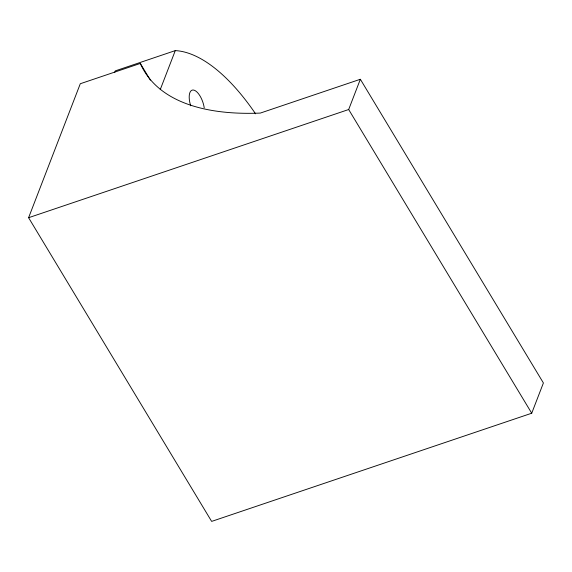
<?xml version="1.0" encoding="UTF-8"?>
<svg xmlns="http://www.w3.org/2000/svg" width="572" height="572" viewBox="0 0 572 572"><rect width="100%" height="100%" fill="white"/><g stroke="black" fill="none" stroke-linecap="round" stroke-linejoin="round"><path stroke-width="0.86" d="M28.6 217.703L80.294 83.734L140.312 63.449A385.499 159.288 -31.1 0 0 260.332 113.077L360.353 79.272L543.4 382.968L531.724 413.22L211.647 521.399L28.6 217.703L348.677 109.524L360.353 79.272M114.636 72.544L115.279 70.885L175.289 50.601A194.695 83.305 71.3 0 1 255.555 113.814M160.217 89.661L175.289 50.601M348.677 109.524L531.724 413.22M140.312 63.449L150.379 80.151M190.719 105.813A14.793 6.328 71.3 0 1 193.508 90.047A14.793 6.328 71.3 0 1 204.225 107.829"/></g></svg>
